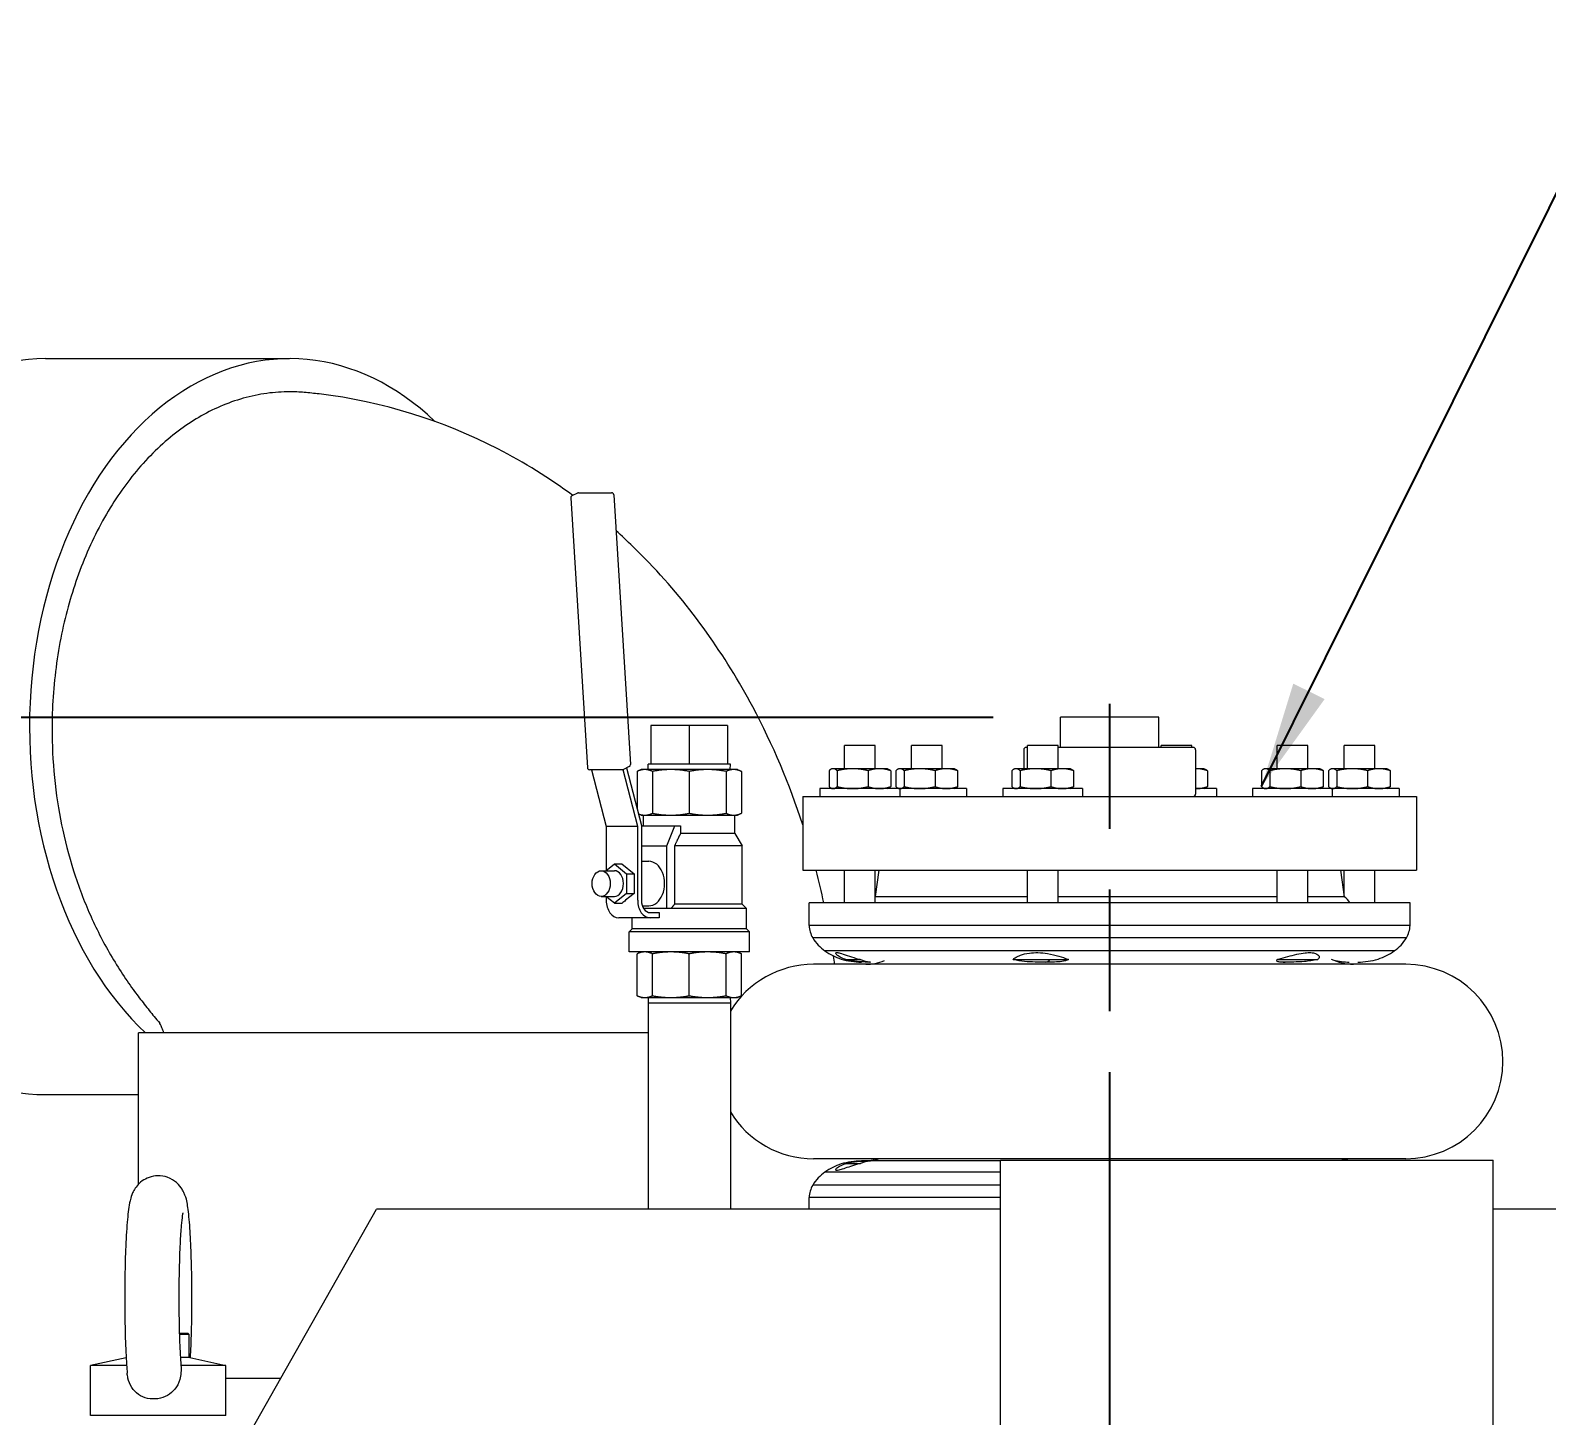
# Model space of a CAD drawing. Header units: inches. Extents: x 14 to 368, y 5 to 236.
# Drawn here: x 269.85 to 285.29, y 115.47 to 129.57 of the extents above; entities that cross this region are included whole.
import ezdxf

# ---------------------------------------------------------------- set-up
doc = ezdxf.new("R2010")
doc.units = ezdxf.units.IN
doc.header["$LTSCALE"] = 11
doc.header["$MEASUREMENT"] = 0
doc.linetypes.add('CHAIN', pattern=[0.7087, 0.4724, -0.0591, 0.1181, -0.0591])
doc.layers.add('Centerline', color=5, linetype='CHAIN', lineweight=25, true_color=0x0000ff)
for name, color, linetype, lineweight in [('Dimension (ANSI)', 7, 'Continuous', 25), ('Symbol', 7, 'Continuous', 25), ('Visible (ANSI)', 7, 'Continuous', 50)]:
    doc.layers.add(name, color=color, linetype=linetype, lineweight=lineweight)
doc.styles.add('MEMCOR Medium', font='arial.ttf')
doc.styles.add('Standard D-E', font='arial.ttf')
doc.dimstyles.new('Default (ANSI)', dxfattribs={"dimscale": 11, "dimtxt": 0.15, "dimasz": 0.098425, "dimexe": 0.125, "dimexo": 0.0625, "dimgap": 0.031496, "dimtad": 0, "dimtih": 1, "dimtoh": 1, "dimdec": 4, "dimrnd": 1e-08, "dimzin": 3, "dimdsep": 46, "dimlunit": 5, "dimtxsty": 'MEMCOR Medium', "dimcen": 0.09, "dimdle": 0.393701, "dimclrd": 256, "dimclre": 256, "dimclrt": 256, "dimadec": 0, "dimazin": 1, "dimtfac": 0.8, "dimtofl": 0, "dimtmove": 0, "dimatfit": 3, "dimfxl": 1, "dimfrac": 1, "dimtolj": 1, "dimtzin": 4, "dimlwd": -1, "dimlwe": -1, "dimarcsym": 0})
doc.dimstyles.new('Default D-E$7', dxfattribs={"dimscale": 11, "dimtxt": 0.15, "dimasz": 0.098425, "dimexe": 0.125, "dimexo": 0.0625, "dimgap": 0.031496, "dimtad": 0, "dimtih": 1, "dimtoh": 1, "dimrnd": 1e-08, "dimzin": 4, "dimdsep": 46, "dimtxsty": 'Standard D-E', "dimcen": 0.09, "dimdle": 0.393701, "dimclrd": 256, "dimclre": 256, "dimclrt": 256, "dimadec": 0, "dimazin": 1, "dimtfac": 1, "dimtofl": 0, "dimtmove": 0, "dimatfit": 3, "dimfxl": 1, "dimtolj": 1, "dimtzin": 4, "dimlwd": -1, "dimlwe": -1, "dimarcsym": 0})

# ---------------------------------------------------------------- blocks, each defined once
blk = doc.blocks.new('*D28')
at = {"layer": 'Defpoints', "color": 0, "transparency": 16777216}
for p in [(228.48, 122.576), (280.341, 122.576), (262.91, 37.946)]:
    blk.add_point(p, dxfattribs=at)
at = {"layer": 'Dimension (ANSI)', "transparency": 16777216}
for p, q in [((279.653, 122.576), (227.105, 122.576)), ((228.48, 121.494), (228.48, 85.897)), ((228.48, 39.028), (228.48, 74.625)), ((262.223, 37.946), (227.105, 37.946))]:
    blk.add_line(p, q, dxfattribs=at)
for points in [[(228.299, 121.494), (228.66, 121.494), (228.48, 122.576)], [(228.299, 39.028), (228.66, 39.028), (228.48, 37.946)]]:
    blk.add_solid(points, dxfattribs=at)
at = {"layer": 'Dimension (ANSI)', "transparency": 16777216, "char_height": 1.65, "attachment_point": 5, "style": 'MEMCOR Medium'}
for s, insert in [('\\A1; \\fArial|b0|i0;\\H1.6500;84{\\H0.8x;\\S5#8;} in', (228.48, 81.958)), ('\\A1;[2149.6 mm]{\\P\\fArial|b0|i0;\\H1.6500;SHIPPING HEIGHT\\P\\fArial|b0|i0;\\H1.6500;REF.}', (228.48, 76.322))]:
    blk.add_mtext(s, dxfattribs=dict(at, insert=insert))

msp = doc.modelspace()

# ---------------------------------------------------------------- linework, layer by layer
at = {"layer": 'Centerline', "linetype": 'CHAIN', "ltscale": 0.952448}
msp.add_line((280.840911, 39.766936), (280.840911, 122.713456), dxfattribs=at)
at = {"layer": 'Visible (ANSI)', "linetype": 'Continuous', "lineweight": 18}
for p, q in [((270.008035, 126.22626), (272.491394, 126.22626)), ((275.353242, 124.80919), (275.523152, 122.062674)), ((275.422427, 124.858847), (275.364527, 124.829044)), ((275.431983, 124.861163), (275.770333, 124.861163)), ((275.791173, 124.841572), (275.961083, 122.095056)), ((281.340911, 122.57631), (280.340911, 122.57631)), ((280.340911, 122.27051), (280.340911, 122.57631)), ((281.340911, 122.27051), (281.340911, 122.57631)), ((276.170443, 122.492431), (276.170443, 122.098731)), ((276.560187, 122.492431), (276.170443, 122.492431)), ((276.94993, 122.492431), (276.560187, 122.492431)), ((276.560187, 122.492431), (276.560187, 122.098731)), ((276.94993, 122.492431), (276.94993, 122.098731)), ((278.453365, 122.29051), (278.140865, 122.29051)), ((278.140865, 122.05351), (278.140865, 122.29051)), ((278.453365, 122.05351), (278.453365, 122.29051)), ((279.134706, 122.29051), (278.822206, 122.29051)), ((278.822206, 122.05351), (278.822206, 122.29051)), ((279.134706, 122.05351), (279.134706, 122.29051)), ((280.002324, 122.27051), (279.990911, 122.27051)), ((280.314824, 122.29051), (280.002324, 122.29051)), ((280.002324, 122.05351), (280.002324, 122.29051)), ((280.314824, 122.05351), (280.314824, 122.29051)), ((281.690911, 122.27051), (280.314824, 122.27051)), ((281.677506, 122.29051), (281.365006, 122.29051)), ((281.365006, 122.27051), (281.365006, 122.29051)), ((281.677506, 122.27051), (281.677506, 122.29051)), ((282.857624, 122.29051), (282.545124, 122.29051)), ((282.545124, 122.05351), (282.545124, 122.29051)), ((282.857624, 122.05351), (282.857624, 122.29051)), ((283.538965, 122.29051), (283.226465, 122.29051)), ((283.226465, 122.05351), (283.226465, 122.29051)), ((283.538965, 122.05351), (283.538965, 122.29051)), ((279.965911, 122.24551), (279.965911, 122.05351)), ((281.715911, 122.24551), (281.715911, 121.79551)), ((275.882343, 122.043084), (275.543992, 122.043084)), ((275.566731, 122.043084), (275.715242, 121.466042)), ((276.035137, 121.466042), (275.886518, 122.043505)), ((275.949799, 122.075202), (275.891899, 122.045399)), ((275.922812, 122.06131), (276.073548, 121.47562)), ((276.070187, 122.04462), (276.029814, 122.025795)), ((276.029814, 122.025795), (276.029814, 121.645549)), ((276.107486, 122.04462), (276.070187, 122.04462)), ((276.372672, 122.04462), (276.107486, 122.04462)), ((276.978838, 122.098731), (276.141535, 122.098731)), ((276.143226, 122.04462), (276.141535, 122.098731)), ((276.185157, 122.025795), (276.185157, 121.599446)), ((276.747701, 122.04462), (276.372672, 122.04462)), ((276.560187, 122.025795), (276.560187, 121.599446)), ((277.012888, 122.04462), (276.747701, 122.04462)), ((276.935216, 122.025795), (276.935216, 121.599446)), ((276.977147, 122.04462), (276.978838, 122.098731)), ((277.050187, 122.04462), (277.012888, 122.04462)), ((277.050187, 122.04462), (277.090559, 122.025795)), ((277.090559, 122.025795), (277.090559, 121.599446)), ((277.983143, 122.033203), (277.983143, 121.870817)), ((278.015615, 122.05351), (278.005685, 122.04888)), ((278.025207, 122.05351), (278.015615, 122.05351)), ((278.224258, 122.05351), (278.025207, 122.05351)), ((278.067271, 122.033203), (278.067271, 121.870817)), ((278.496166, 122.05351), (278.224258, 122.05351)), ((278.381244, 122.033203), (278.381244, 121.870817)), ((278.578615, 122.05351), (278.496166, 122.05351)), ((278.578615, 122.05351), (278.588545, 122.04888)), ((278.611088, 122.033203), (278.611088, 121.870817)), ((278.664484, 122.033203), (278.664484, 121.870817)), ((278.696956, 122.05351), (278.687026, 122.04888)), ((278.706548, 122.05351), (278.696956, 122.05351)), ((278.905599, 122.05351), (278.706548, 122.05351)), ((278.748613, 122.033203), (278.748613, 121.870817)), ((279.177507, 122.05351), (278.905599, 122.05351)), ((279.062585, 122.033203), (279.062585, 121.870817)), ((279.259956, 122.05351), (279.177507, 122.05351)), ((279.259956, 122.05351), (279.269887, 122.04888)), ((279.292429, 122.033203), (279.292429, 121.870817)), ((279.844601, 122.033203), (279.844601, 121.870817)), ((279.877074, 122.05351), (279.867144, 122.04888)), ((279.886666, 122.05351), (279.877074, 122.05351)), ((280.085716, 122.05351), (279.886666, 122.05351)), ((279.92873, 122.033203), (279.92873, 121.870817)), ((280.357624, 122.05351), (280.085716, 122.05351)), ((280.242702, 122.033203), (280.242702, 121.870817)), ((280.440074, 122.05351), (280.357624, 122.05351)), ((280.440074, 122.05351), (280.450004, 122.04888)), ((280.472546, 122.033203), (280.472546, 121.870817)), ((281.720307, 122.05351), (281.715911, 122.05351)), ((281.802756, 122.05351), (281.720307, 122.05351)), ((281.802756, 122.05351), (281.812686, 122.04888)), ((281.835229, 122.033203), (281.835229, 121.870817)), ((282.387401, 122.033203), (282.387401, 121.870817)), ((282.419874, 122.05351), (282.409943, 122.04888)), ((282.429465, 122.05351), (282.419874, 122.05351)), ((282.628516, 122.05351), (282.429465, 122.05351)), ((282.47153, 122.033203), (282.47153, 121.870817)), ((282.900424, 122.05351), (282.628516, 122.05351)), ((282.785502, 122.033203), (282.785502, 121.870817)), ((282.982874, 122.05351), (282.900424, 122.05351)), ((282.982874, 122.05351), (282.992804, 122.04888)), ((283.015346, 122.033203), (283.015346, 121.870817)), ((283.068742, 122.033203), (283.068742, 121.870817)), ((283.101215, 122.05351), (283.091284, 122.04888)), ((283.110807, 122.05351), (283.101215, 122.05351)), ((283.309857, 122.05351), (283.110807, 122.05351)), ((283.152871, 122.033203), (283.152871, 121.870817)), ((283.581765, 122.05351), (283.309857, 122.05351)), ((283.466843, 122.033203), (283.466843, 121.870817)), ((283.664215, 122.05351), (283.581765, 122.05351)), ((283.664215, 122.05351), (283.674145, 122.04888)), ((283.696687, 122.033203), (283.696687, 121.870817)), ((278.703115, 121.85051), (277.891115, 121.85051)), ((277.891115, 121.85051), (277.891115, 121.77051)), ((278.015615, 121.85051), (278.005685, 121.855141)), ((278.578615, 121.85051), (278.588545, 121.855141)), ((278.696956, 121.85051), (278.687026, 121.855141)), ((279.384456, 121.85051), (278.703115, 121.85051)), ((278.703115, 121.85051), (278.703115, 121.77051)), ((279.259956, 121.85051), (279.269887, 121.855141)), ((279.384456, 121.85051), (279.384456, 121.77051)), ((280.564574, 121.85051), (279.752574, 121.85051)), ((279.752574, 121.85051), (279.752574, 121.77051)), ((279.877074, 121.85051), (279.867144, 121.855141)), ((280.440074, 121.85051), (280.450004, 121.855141)), ((280.564574, 121.85051), (280.564574, 121.77051)), ((281.927256, 121.85051), (281.715911, 121.85051)), ((281.802756, 121.85051), (281.812686, 121.855141)), ((281.927256, 121.85051), (281.927256, 121.77051)), ((283.107374, 121.85051), (282.295374, 121.85051)), ((282.295374, 121.85051), (282.295374, 121.77051)), ((282.419874, 121.85051), (282.409943, 121.855141)), ((282.982874, 121.85051), (282.992804, 121.855141)), ((283.101215, 121.85051), (283.091284, 121.855141)), ((283.107374, 121.85051), (283.107374, 121.77051)), ((283.788715, 121.85051), (283.107374, 121.85051)), ((283.664215, 121.85051), (283.674145, 121.855141)), ((283.788715, 121.85051), (283.788715, 121.77051)), ((277.715911, 121.77051), (283.965911, 121.77051)), ((277.715911, 121.77051), (277.715911, 121.02051)), ((283.965911, 121.77051), (283.965911, 121.02051)), ((276.070187, 121.58062), (276.043298, 121.593159)), ((276.070187, 121.58062), (276.107486, 121.58062)), ((276.094687, 121.470608), (276.094687, 121.58062)), ((276.107486, 121.58062), (276.372672, 121.58062)), ((276.372672, 121.58062), (276.747701, 121.58062)), ((276.747701, 121.58062), (277.012888, 121.58062)), ((277.012888, 121.58062), (277.050187, 121.58062)), ((277.025687, 121.39502), (277.025687, 121.58062)), ((277.050187, 121.58062), (277.090559, 121.599446)), ((276.035137, 121.466042), (275.715242, 121.466042)), ((275.715242, 121.466042), (275.715242, 121.017667)), ((276.035137, 120.71412), (276.035137, 121.466042)), ((276.073548, 121.47562), (276.073548, 120.88462)), ((276.073548, 121.470608), (276.231028, 121.470608)), ((276.231028, 121.470608), (276.414968, 121.470608)), ((276.332679, 121.269041), (276.414968, 121.470608)), ((276.414968, 121.470608), (276.471159, 121.470608)), ((276.471159, 121.470608), (276.471159, 121.39502)), ((277.025687, 121.39502), (276.471159, 121.39502)), ((277.025687, 121.39502), (277.098421, 121.269041)), ((276.073548, 121.269041), (276.332679, 121.269041)), ((276.332679, 120.63169), (276.332679, 121.269041)), ((276.410938, 121.269041), (276.410938, 120.675331)), ((277.098421, 121.269041), (276.410938, 121.269041)), ((277.098421, 120.675331), (277.098421, 121.269041)), ((275.712123, 121.01512), (275.798367, 121.085538)), ((275.798367, 121.085538), (275.87519, 121.085538)), ((275.798367, 121.085538), (275.921404, 120.985079)), ((275.87519, 121.085538), (275.998226, 120.985079)), ((276.073548, 121.11082), (276.148739, 121.11082)), ((275.663929, 121.01512), (275.798367, 121.01512)), ((275.921404, 120.985079), (275.998226, 120.985079)), ((275.921404, 120.985079), (275.921404, 120.784162)), ((275.998226, 120.985079), (275.998226, 120.784162)), ((276.073548, 120.88462), (276.073548, 120.71412)), ((277.715911, 121.02051), (283.965911, 121.02051)), ((278.140865, 120.688064), (278.140865, 121.02051)), ((278.490017, 121.02051), (278.453365, 120.752824)), ((278.453365, 120.688064), (278.453365, 121.02051)), ((280.002324, 120.688064), (280.002324, 121.02051)), ((280.314824, 120.688064), (280.314824, 121.02051)), ((282.545124, 120.688064), (282.545124, 121.02051)), ((282.857624, 120.688064), (282.857624, 121.02051)), ((283.189812, 121.02051), (283.226866, 120.749892)), ((283.226465, 120.752824), (283.226465, 121.02051)), ((283.538965, 120.688064), (283.538965, 121.02051)), ((275.663929, 120.75412), (275.798367, 120.75412)), ((275.798367, 120.683703), (275.712123, 120.75412)), ((275.715242, 120.751574), (275.715242, 120.71412)), ((275.921404, 120.784162), (275.798367, 120.683703)), ((275.998226, 120.784162), (275.912444, 120.71412)), ((275.921404, 120.784162), (275.998226, 120.784162)), ((280.002324, 120.749892), (278.453365, 120.749892)), ((282.545124, 120.749892), (280.314824, 120.749892)), ((283.226866, 120.749892), (282.857624, 120.749892)), ((275.798367, 120.683703), (275.877027, 120.683703)), ((276.082808, 120.65842), (276.148739, 120.65842)), ((276.148739, 120.63169), (276.09549, 120.63169)), ((276.332679, 120.63169), (276.148739, 120.63169)), ((276.161936, 120.58912), (276.255653, 120.58912)), ((276.255653, 120.58912), (276.255653, 120.534799)), ((276.376084, 120.63169), (276.332679, 120.63169)), ((277.142062, 120.63169), (276.376084, 120.63169)), ((277.098421, 120.675331), (276.410938, 120.675331)), ((277.098421, 120.675331), (277.142062, 120.63169)), ((277.142062, 120.425468), (277.142062, 120.63169)), ((283.898823, 120.688064), (277.781007, 120.688064)), ((277.781007, 120.457366), (277.781007, 120.688064)), ((283.898823, 120.457366), (283.898823, 120.688064)), ((276.161936, 120.534799), (275.842041, 120.534799)), ((275.978312, 120.425468), (275.947687, 120.394843)), ((275.978312, 120.425468), (275.978312, 120.534799)), ((277.142062, 120.425468), (275.978312, 120.425468)), ((276.255653, 120.534799), (276.161936, 120.534799)), ((277.142062, 120.425468), (277.172687, 120.394843)), ((283.898823, 120.457366), (277.781007, 120.457366)), ((277.172687, 120.394843), (275.947687, 120.394843)), ((275.947687, 120.18862), (275.947687, 120.394843)), ((277.172687, 120.18862), (277.172687, 120.394843)), ((283.862159, 120.330991), (277.81767, 120.330991)), ((277.172687, 120.18862), (275.947687, 120.18862)), ((276.070187, 120.18862), (276.029814, 120.169795)), ((276.029814, 119.743446), (276.029814, 120.169795)), ((276.185157, 119.743446), (276.185157, 120.169795)), ((276.560187, 119.743446), (276.560187, 120.169795)), ((276.935216, 119.743446), (276.935216, 120.169795)), ((277.050187, 120.18862), (277.090559, 120.169795)), ((277.090559, 119.743446), (277.090559, 120.169795)), ((283.737896, 120.198913), (277.941934, 120.198913)), ((278.152501, 120.112304), (278.303699, 120.112304)), ((279.857943, 120.112304), (280.235951, 120.112304)), ((280.235951, 120.112304), (280.42222, 120.112304)), ((282.545356, 120.112304), (282.958436, 120.112304)), ((283.854627, 120.062584), (277.825203, 120.062584)), ((276.070187, 119.72462), (276.029814, 119.743446)), ((276.070187, 119.72462), (276.107486, 119.72462)), ((276.107486, 119.72462), (276.372672, 119.72462)), ((276.143226, 119.72462), (276.141535, 119.67051)), ((276.141535, 119.67051), (276.978838, 119.67051)), ((276.141535, 119.67051), (276.141535, 117.57051)), ((276.372672, 119.72462), (276.747701, 119.72462)), ((276.747701, 119.72462), (277.012888, 119.72462)), ((276.977147, 119.72462), (276.978838, 119.67051)), ((276.978838, 119.67051), (276.978838, 117.57051)), ((277.012888, 119.72462), (277.050187, 119.72462)), ((277.050187, 119.72462), (277.090559, 119.743446)), ((276.141535, 119.36376), (270.951653, 119.36376)), ((270.951653, 117.823514), (270.951653, 119.36376)), ((270.008035, 118.73726), (270.951653, 118.73726)), ((283.854627, 118.084558), (277.825203, 118.084558)), ((279.729352, 117.948228), (277.941934, 117.948228)), ((278.152501, 118.034837), (278.303699, 118.034837)), ((279.729352, 118.061578), (278.313307, 118.061578)), ((278.440653, 118.061578), (278.440653, 118.077458)), ((279.729352, 118.07051), (279.996461, 118.07051)), ((279.729352, 114.07051), (279.729352, 118.07051)), ((279.996461, 118.07051), (281.884186, 118.07051)), ((281.884186, 118.07051), (282.955574, 118.07051)), ((282.955574, 118.07051), (284.563956, 118.07051)), ((284.563956, 118.07051), (284.74546, 118.07051)), ((284.74546, 114.07051), (284.74546, 118.07051)), ((279.729352, 117.81615), (277.81767, 117.81615)), ((279.729352, 117.689775), (277.781007, 117.689775)), ((277.781007, 117.57051), (277.781007, 117.689775)), ((271.957571, 115.07051), (273.376041, 117.57051)), ((279.729352, 117.57051), (273.376041, 117.57051)), ((289.194056, 117.57051), (284.74546, 117.57051)), ((271.369034, 116.30801), (271.454962, 116.30801)), ((271.467462, 116.29551), (271.3694, 116.29551)), ((271.454962, 116.30801), (271.467462, 116.29551)), ((271.467462, 116.059863), (271.467462, 116.29551)), ((270.827557, 116.058176), (270.465986, 115.981321)), ((270.832188, 115.981321), (270.465986, 115.981321)), ((270.465986, 115.46951), (270.465986, 115.981321)), ((271.474428, 116.059863), (271.379523, 116.059863)), ((271.843939, 115.981321), (271.384738, 115.981321)), ((271.474428, 116.059863), (271.843939, 115.981321)), ((271.843939, 115.46951), (271.843939, 115.981321)), ((271.843939, 115.85176), (272.400843, 115.85176)), ((271.843939, 115.85176), (272.400843, 115.85176)), ((271.843939, 115.46951), (270.465986, 115.46951))]:
    msp.add_line(p, q, dxfattribs=at)
for centre, radius, start, end in [((275.374083, 124.810479), 0.02088, 117.2363135, 183.5400248), ((275.431983, 124.840283), 0.02088, 90, 117.2363135), ((275.770333, 124.840283), 0.02088, 3.5400248, 90), ((279.990911, 122.24551), 0.025, 90, 180), ((281.690911, 122.24551), 0.025, 0, 90), ((275.543992, 122.063964), 0.02088, 183.5400248, 270), ((275.882343, 122.063964), 0.02088, 270, 297.2363135), ((275.940243, 122.093767), 0.02088, 297.2363135, 3.5400248), ((281.690911, 121.79551), 0.025, 270, 0), ((283.160155, 120.629659), 0.1375, 25.1354813, 60.9760883), ((278.069519, 120.472564), 0.288913, 183.0153263, 209.3417204), ((283.61031, 120.472564), 0.288913, 330.6582796, 356.9846737), ((278.195893, 120.562342), 0.443368, 211.4531967, 235.0546592), ((283.483937, 120.562342), 0.443368, 304.9453408, 328.5468033), ((278.264831, 120.637119), 0.544322, 233.6149039, 253.0268519), ((278.313307, 120.795941), 0.710378, 253.0268519, 270), ((283.323399, 120.565697), 0.503113, 243.2299847, 270), ((283.366523, 120.795941), 0.710378, 270, 286.9731481), ((283.414999, 120.637119), 0.544322, 286.9731481, 306.3850961), ((277.825203, 119.073571), 0.989013, 90, 148.8445549), ((278.35643, 120.565697), 0.503113, 270, 292.3964918), ((283.854627, 119.073571), 0.989013, 270, 90), ((277.825203, 119.073571), 0.989013, 211.1554451, 270), ((278.195893, 117.5848), 0.443368, 124.9453408, 148.5468033), ((278.264831, 117.510023), 0.544322, 106.9731481, 126.3850961), ((278.313307, 117.3512), 0.710378, 90, 106.9731481), ((278.35643, 117.581445), 0.503113, 72.6161322, 90), ((283.323399, 117.581445), 0.503113, 90, 103.5711993), ((278.069519, 117.674578), 0.288913, 150.6582796, 176.9846737)]:
    msp.add_arc(centre, radius, start, end, dxfattribs=at)
for centre, major_axis, ratio, start_param, end_param in [((272.491394, 122.48176), (0, 3.7445), 0.707106781, 5.690763138, 8.837925887), ((270.008035, 122.48176), (0, 3.7445), 0.707106781, 0, 3.141592654), ((276.148739, 120.88462), (0, -0.2262), 0.707106781, 0, 3.141592654), ((275.798367, 120.88462), (0, 0.1305), 0.707106781, 3.141592654, 6.283185307), ((275.842041, 120.71412), (0, -0.179321), 0.707106781, 4.71238898, 6.283185307), ((276.039243, 120.71412), (0.250082, 0.168024), 0.25049165, 1.927658516, 2.098110467), ((276.161936, 120.71412), (0, -0.179321), 0.707106781, 4.71238898, 6.283185307), ((276.161936, 120.71412), (0, -0.125), 0.707106781, 4.71238898, 6.283185307), ((280.185981, 120.795941), (0, -0.710378), 0.258819045, 0, 0.27525005), ((278.399399, 120.795941), (0, -0.710378), 0.965925826, 0, 0.011340014), ((282.626497, 120.795941), (0, -0.710378), 0.707106781, 6.117990291, 6.283185307), ((283.280431, 120.795941), (0, -0.710378), 0.965925826, 6.049370203, 6.283185307), ((278.399399, 117.3512), (0, 0.710378), 0.965925826, 6.271845293, 6.283185307)]:
    msp.add_ellipse(centre, major_axis=major_axis, ratio=ratio, start_param=start_param, end_param=end_param, dxfattribs=at)
msp.add_ellipse((275.663929, 120.88462), major_axis=(0, 0.1305), ratio=0.707106781, dxfattribs=at)
for points, knots in [([(272.641144, 125.882273), (272.590161, 125.886748), (272.540043, 125.888861), (272.416845, 125.888861), (272.338846, 125.883899), (272.180295, 125.862266), (272.099743, 125.845591), (271.940299, 125.800699), (271.861374, 125.772472), (271.709053, 125.706579), (271.635657, 125.668917), (271.497858, 125.588129), (271.427081, 125.541255), (271.286341, 125.435293), (271.21638, 125.376202), (271.08112, 125.248246), (271.015793, 125.179355), (270.89281, 125.035846), (270.835152, 124.961232), (270.72957, 124.811746), (270.67677, 124.729941), (270.575237, 124.555466), (270.526507, 124.462793), (270.436011, 124.270934), (270.394227, 124.171706), (270.319305, 123.972119), (270.286164, 123.871761), (270.228866, 123.675802), (270.202091, 123.571112), (270.155272, 123.353852), (270.135232, 123.241282), (270.103382, 123.013882), (270.091564, 122.899003), (270.076242, 122.672899), (270.072735, 122.561675), (270.072735, 122.301034), (270.080499, 122.131886), (270.114169, 121.797225), (270.140068, 121.631711), (270.201257, 121.332251), (270.242719, 121.169678), (270.342498, 120.85518), (270.400799, 120.703245), (270.519348, 120.434831), (270.591185, 120.292653), (270.747997, 120.023401), (270.832935, 119.896282), (270.944069, 119.744743), (270.977773, 119.700347), (271.046237, 119.613207), (271.080985, 119.570441), (271.13051, 119.51058), (271.150214, 119.487045), (271.169796, 119.463762)], [22.420620614, 22.420620614, 22.420620614, 22.420620614, 22.944875702, 22.944875702, 23.748236392, 23.748236392, 24.551597082, 24.551597082, 25.354957772, 25.354957772, 26.158318462, 26.158318462, 26.962460772, 26.962460772, 27.766603082, 27.766603082, 28.570745392, 28.570745392, 29.374887701, 29.374887701, 30.180734556, 30.180734556, 30.98658141, 30.98658141, 31.792428264, 31.792428264, 32.598275119, 32.598275119, 33.408262946, 33.408262946, 34.218250773, 34.218250773, 35.0282386, 35.0282386, 35.838226428, 35.838226428, 37.014322863, 37.014322863, 38.190419299, 38.190419299, 39.389568978, 39.389568978, 40.588718658, 40.588718658, 41.801083269, 41.801083269, 43.01344788, 43.01344788, 43.464723337, 43.464723337, 43.915998793, 43.915998793, 44.166787362, 44.166787362, 44.166787362, 44.166787362]), ([(275.37437, 124.834111), (275.137187, 125.008839), (274.88246, 125.168515), (274.059719, 125.592364), (273.437708, 125.791171), (272.741225, 125.872757), (272.691233, 125.877883), (272.641145, 125.882286)], [4.2321525048, 4.2321525048, 4.2321525048, 4.2321525048, 4.3630513114, 4.3630513114, 4.6297472294, 4.6297472294, 4.6503152544, 4.6503152544, 4.6503152544, 4.6503152544]), ([(277.715911, 121.483427), (277.582011, 121.893191), (277.413313, 122.29491), (276.927809, 123.203874), (276.579858, 123.701267), (276.043029, 124.262518), (275.930985, 124.371298), (275.813763, 124.476414)], [3.5744864248, 3.5744864248, 3.5744864248, 3.5744864248, 3.7885234255, 3.7885234255, 4.0757873684, 4.0757873684, 4.1472817447, 4.1472817447, 4.1472817447, 4.1472817447]), ([(278.139839, 120.116507), (278.11751, 120.124278), (278.09937, 120.13307), (278.071863, 120.149884), (278.062325, 120.157949), (278.051487, 120.171445), (278.050471, 120.176748), (278.05687, 120.181905), (278.062684, 120.182575), (278.08092, 120.180365), (278.093799, 120.177134), (278.131612, 120.165586), (278.159055, 120.15587), (278.219605, 120.135753), (278.252179, 120.125455), (278.286954, 120.116507)], [-1.7515344, -1.7515344, -1.7515344, -1.7515344, -1.507264199, -1.507264199, -1.265612948, -1.265612948, -1.016038721, -1.016038721, -0.813659189, -0.813659189, -0.590671631, -0.590671631, -0.282031987, -0.282031987, -0.000296534, -0.000296534, -0.000296534, -0.000296534]), ([(278.399399, 120.085564), (278.399129, 120.085564), (278.398852, 120.085564), (278.397619, 120.085564), (278.396593, 120.085564), (278.391318, 120.085564), (278.386085, 120.085564), (278.37177, 120.085635), (278.36212, 120.085728), (278.327778, 120.086566), (278.298825, 120.088024), (278.234059, 120.095084), (278.194884, 120.101387), (278.152501, 120.112304)], [-0.0079434248, -0.0079434248, -0.0079434248, -0.0079434248, 0, 0, 0.0265597837, 0.0265597837, 0.1269325245, 0.1269325245, 0.2580403133, 0.2580403133, 0.5438411068, 0.5438411068, 0.8658061764, 0.8658061764, 0.8658061764, 0.8658061764]), ([(278.303699, 120.112304), (278.329911, 120.101387), (278.352554, 120.095084), (278.385399, 120.088024), (278.397915, 120.086566), (278.406384, 120.085728), (278.407626, 120.085635), (278.406631, 120.085564), (278.405148, 120.085564), (278.401817, 120.085564), (278.401042, 120.085564), (278.399931, 120.085564), (278.399668, 120.085564), (278.399399, 120.085564)], [0, 0, 0, 0, 0.369847568, 0.369847568, 0.698152512, 0.698152512, 0.848758588, 0.848758588, 0.964058714, 0.964058714, 0.994568455, 0.994568455, 1.003693222, 1.003693222, 1.003693222, 1.003693222]), ([(280.185981, 120.085564), (280.184974, 120.085564), (280.183966, 120.085564), (280.179576, 120.085564), (280.17618, 120.085564), (280.159862, 120.085564), (280.146826, 120.085564), (280.116473, 120.085635), (280.099324, 120.085728), (280.04531, 120.086566), (280.009082, 120.088024), (279.93644, 120.095084), (279.897306, 120.101387), (279.857943, 120.112304)], [-0.0079434248, -0.0079434248, -0.0079434248, -0.0079434248, 0, 0, 0.0265597837, 0.0265597837, 0.1269325247, 0.1269325247, 0.2580403137, 0.2580403137, 0.5438411075, 0.5438411075, 0.8658061775, 0.8658061775, 0.8658061775, 0.8658061775]), ([(279.861621, 120.116507), (279.867352, 120.122325), (279.876172, 120.128716), (279.899578, 120.141994), (279.914612, 120.148902), (279.957813, 120.164569), (279.988869, 120.172515), (280.050846, 120.180943), (280.080139, 120.182574), (280.142545, 120.181058), (280.175109, 120.177684), (280.248108, 120.1655), (280.287869, 120.155586), (280.35639, 120.13542), (280.386047, 120.12531), (280.410662, 120.116507)], [-1.751957248, -1.751957248, -1.751957248, -1.751957248, -1.569152472, -1.569152472, -1.371506474, -1.371506474, -1.074775693, -1.074775693, -0.838721318, -0.838721318, -0.590919966, -0.590919966, -0.277463852, -0.277463852, -0.000296534, -0.000296534, -0.000296534, -0.000296534]), ([(280.42222, 120.112304), (280.401236, 120.101387), (280.378667, 120.095084), (280.332179, 120.088024), (280.307063, 120.086566), (280.26452, 120.085728), (280.250289, 120.085635), (280.223506, 120.085564), (280.211475, 120.085564), (280.195677, 120.085564), (280.192348, 120.085564), (280.187991, 120.085564), (280.186987, 120.085564), (280.185981, 120.085564)], [0, 0, 0, 0, 0.369847559, 0.369847559, 0.698152508, 0.698152508, 0.848758584, 0.848758584, 0.964058711, 0.964058711, 0.994568452, 0.994568452, 1.00369322, 1.00369322, 1.00369322, 1.00369322]), ([(282.626497, 120.085564), (282.62576, 120.085564), (282.625029, 120.085564), (282.621872, 120.085564), (282.619502, 120.085564), (282.608458, 120.085564), (282.600656, 120.085564), (282.584618, 120.085635), (282.577119, 120.085728), (282.557447, 120.086566), (282.550172, 120.088024), (282.542296, 120.095084), (282.542337, 120.101387), (282.545356, 120.112304)], [-0.0079434248, -0.0079434248, -0.0079434248, -0.0079434248, 0, 0, 0.0265597821, 0.0265597821, 0.1269325218, 0.1269325218, 0.2580403084, 0.2580403084, 0.5438410935, 0.5438410935, 0.8658061665, 0.8658061665, 0.8658061665, 0.8658061665]), ([(282.561697, 120.116507), (282.591681, 120.124278), (282.622978, 120.13307), (282.684618, 120.149884), (282.715124, 120.157949), (282.774628, 120.171445), (282.803491, 120.176748), (282.851523, 120.181905), (282.871223, 120.182575), (282.908122, 120.180365), (282.92454, 120.177134), (282.955868, 120.165586), (282.967587, 120.15587), (282.975722, 120.135753), (282.973377, 120.125455), (282.963623, 120.116507)], [-1.7515344, -1.7515344, -1.7515344, -1.7515344, -1.507264199, -1.507264199, -1.265612948, -1.265612948, -1.016038721, -1.016038721, -0.813659189, -0.813659189, -0.590671631, -0.590671631, -0.282031987, -0.282031987, -0.000296534, -0.000296534, -0.000296534, -0.000296534]), ([(282.958436, 120.112304), (282.91124, 120.101387), (282.866028, 120.095084), (282.786696, 120.088024), (282.749063, 120.086566), (282.698051, 120.085728), (282.682579, 120.085635), (282.65679, 120.085564), (282.646242, 120.085564), (282.633775, 120.085564), (282.631221, 120.085564), (282.627975, 120.085564), (282.627234, 120.085564), (282.626497, 120.085564)], [0, 0, 0, 0, 0.369847559, 0.369847559, 0.698152508, 0.698152508, 0.848758584, 0.848758584, 0.964058711, 0.964058711, 0.994568453, 0.994568453, 1.00369322, 1.00369322, 1.00369322, 1.00369322]), ([(271.211563, 119.36376), (271.204958, 119.383581), (271.198406, 119.400988), (271.186354, 119.430283), (271.180854, 119.44217), (271.172024, 119.459906), (271.168696, 119.465753), (271.166415, 119.469583), (271.166048, 119.470155), (271.166048, 119.470155)], [3.5820043456, 3.5820043456, 3.5820043456, 3.5820043456, 3.6685198228, 3.6685198228, 3.7550353001, 3.7550353001, 3.8415507773, 3.8415507773, 3.8783561067, 3.8783561067, 3.8783561067, 3.8783561067]), ([(278.286954, 118.030635), (278.256751, 118.022863), (278.228209, 118.014072), (278.176739, 117.997258), (278.15362, 117.989192), (278.113008, 117.975696), (278.095758, 117.970394), (278.071721, 117.965237), (278.063704, 117.964566), (278.052928, 117.966776), (278.050885, 117.970008), (278.05463, 117.981555), (278.063708, 117.991271), (278.093969, 118.011388), (278.11413, 118.021686), (278.139839, 118.030635)], [-1.751534401, -1.751534401, -1.751534401, -1.751534401, -1.507264199, -1.507264199, -1.265612948, -1.265612948, -1.016038721, -1.016038721, -0.813659189, -0.813659189, -0.590671631, -0.590671631, -0.282031987, -0.282031987, -0.000296534, -0.000296534, -0.000296534, -0.000296534]), ([(278.152501, 118.034837), (278.194884, 118.045754), (278.234059, 118.052057), (278.298825, 118.059118), (278.327778, 118.060575), (278.36212, 118.061413), (278.37177, 118.061506), (278.386085, 118.061577), (278.391318, 118.061577), (278.396593, 118.061578), (278.39762, 118.061578), (278.398852, 118.061578), (278.399129, 118.061578), (278.399399, 118.061578)], [0, 0, 0, 0, 0.369847229, 0.369847229, 0.698152371, 0.698152371, 0.848758466, 0.848758466, 0.964058719, 0.964058719, 0.994569246, 0.994569246, 1.003693435, 1.003693435, 1.003693435, 1.003693435]), ([(278.399399, 118.061578), (278.399668, 118.061578), (278.399931, 118.061578), (278.401042, 118.061578), (278.401817, 118.061578), (278.405148, 118.061577), (278.406631, 118.061577), (278.407626, 118.061506), (278.406384, 118.061413), (278.397915, 118.060575), (278.385399, 118.059118), (278.352554, 118.052057), (278.329911, 118.045754), (278.303699, 118.034837)], [-0.007942405, -0.007942405, -0.007942405, -0.007942405, 0, 0, 0.0265587405, 0.0265587405, 0.1269250639, 0.1269250639, 0.2580243435, 0.2580243435, 0.5438067204, 0.5438067204, 0.8657505612, 0.8657505612, 0.8657505612, 0.8657505612]), ([(271.482368, 116.058176), (271.484464, 116.096757), (271.486352, 116.137321), (271.491792, 116.274906), (271.494436, 116.378684), (271.497233, 116.591093), (271.497422, 116.699563), (271.495387, 116.911871), (271.493167, 117.015658), (271.486459, 117.209736), (271.481958, 117.299742), (271.470598, 117.461288), (271.463901, 117.530668), (271.447868, 117.636504), (271.448973, 117.665956), (271.410639, 117.749271), (271.405051, 117.760366), (271.38562, 117.791883), (271.370123, 117.815014), (271.317165, 117.860546), (271.287212, 117.881007), (271.217745, 117.905033), (271.183634, 117.911061), (271.118849, 117.90981), (271.088678, 117.903885), (271.033851, 117.884787), (271.010177, 117.871292), (270.96763, 117.840895), (270.951406, 117.824158), (270.922972, 117.79052), (270.913313, 117.77477), (270.895636, 117.742953), (270.889766, 117.728681), (270.875878, 117.691763), (270.871259, 117.67339), (270.854025, 117.597975), (270.847412, 117.540936), (270.833462, 117.389222), (270.827635, 117.295989), (270.819127, 117.097486), (270.816224, 116.994669), (270.812918, 116.783247), (270.812473, 116.674844), (270.814007, 116.461669), (270.81598, 116.356945), (270.82221, 116.160165), (270.826479, 116.068343), (270.833728, 115.957779), (270.835819, 115.92949), (270.838056, 115.902768)], [4.04478933, 4.04478933, 4.04478933, 4.04478933, 4.191645212, 4.191645212, 4.5236787, 4.5236787, 4.850529966, 4.850529966, 5.177107126, 5.177107126, 5.507674021, 5.507674021, 5.856103775, 5.856103775, 6.134456795, 6.134456795, 6.171830182, 6.171830182, 6.223981928, 6.223981928, 6.259345681, 6.259345681, 6.284516117, 6.284516117, 6.307194905, 6.307194905, 6.332400051, 6.332400051, 6.364559268, 6.364559268, 6.406642914, 6.406642914, 6.464440409, 6.464440409, 6.576179618, 6.576179618, 6.926535148, 6.926535148, 7.297755917, 7.297755917, 7.630918543, 7.630918543, 7.958012072, 7.958012072, 8.284455752, 8.284455752, 8.614283606, 8.614283606, 8.735794577, 8.735794577, 8.735794577, 8.735794577]), ([(271.404653, 117.53334), (271.404653, 117.53334), (271.404472, 117.532618), (271.403228, 117.52692), (271.401209, 117.51614), (271.395721, 117.478161), (271.391932, 117.444789), (271.383894, 117.353098), (271.379714, 117.29021), (271.372411, 117.142734), (271.369387, 117.056716), (271.365208, 116.872703), (271.364099, 116.774478), (271.364015, 116.57726), (271.365052, 116.478288), (271.369156, 116.290865), (271.372215, 116.202371), (271.378694, 116.070621), (271.381671, 116.02201), (271.384891, 115.979283)], [6.548009907, 6.548009907, 6.548009907, 6.548009907, 6.588936625, 6.588936625, 6.728286458, 6.728286458, 6.949581319, 6.949581319, 7.231073431, 7.231073431, 7.535802419, 7.535802419, 7.847802039, 7.847802039, 8.161527441, 8.161527441, 8.473651301, 8.473651301, 8.683892398, 8.683892398, 8.683892398, 8.683892398]), ([(271.384892, 115.979283), (271.388492, 115.931525), (271.385901, 115.883363), (271.361992, 115.798869), (271.345008, 115.766885), (271.303258, 115.713922), (271.277225, 115.691842), (271.217485, 115.658324), (271.184488, 115.647309), (271.11546, 115.637138), (271.080017, 115.638291), (271.012074, 115.653127), (270.980214, 115.666674), (270.924698, 115.705066), (270.901677, 115.729123), (270.865571, 115.786064), (270.853283, 115.817654), (270.842005, 115.868293), (270.839495, 115.885465), (270.838045, 115.902768)], [0.005193556, 0.005193556, 0.005193556, 0.005193556, 0.370297257, 0.370297257, 0.678851509, 0.678851509, 0.993897876, 0.993897876, 1.309972792, 1.309972792, 1.631880124, 1.631880124, 1.953659157, 1.953659157, 2.268991069, 2.268991069, 2.585055973, 2.585055973, 2.743430336, 2.743430336, 2.743430336, 2.743430336])]:
    msp.add_open_spline(points, degree=3, knots=knots, dxfattribs=at)
for points, weights in [([(276.107486, 122.04462), (276.070187, 122.04462), (276.029814, 122.025795)], [1, 1.0562990584, 1.07162109099]), ([(276.185157, 122.025795), (276.144785, 122.04462), (276.107486, 122.04462)], [1.07162109099, 1.0562990584, 1]), ([(276.372672, 122.04462), (276.282624, 122.04462), (276.185157, 122.025795)], [1, 1.0562990584, 1.07162109099]), ([(276.560187, 122.025795), (276.46272, 122.04462), (276.372672, 122.04462)], [1.07162109099, 1.0562990584, 1]), ([(276.747701, 122.04462), (276.657654, 122.04462), (276.560187, 122.025795)], [1, 1.0562990584, 1.07162109099]), ([(276.935216, 122.025795), (276.837749, 122.04462), (276.747701, 122.04462)], [1.07162109099, 1.0562990584, 1]), ([(277.012888, 122.04462), (276.975589, 122.04462), (276.935216, 122.025795)], [1, 1.0562990584, 1.07162109099]), ([(277.090559, 122.025795), (277.050187, 122.04462), (277.012888, 122.04462)], [1.07162109099, 1.0562990584, 1]), ([(278.025207, 122.05351), (278.005685, 122.05351), (277.983143, 122.033203)], [1, 1.0379548493, 1]), ([(278.067271, 122.033203), (278.044729, 122.05351), (278.025207, 122.05351)], [1, 1.0379548493, 1]), ([(278.224258, 122.05351), (278.1514, 122.05351), (278.067271, 122.033203)], [1, 1.0379548493, 1]), ([(278.381244, 122.033203), (278.297115, 122.05351), (278.224258, 122.05351)], [1, 1.0379548493, 1]), ([(278.496166, 122.05351), (278.44283, 122.05351), (278.381244, 122.033203)], [1, 1.0379548493, 1]), ([(278.611088, 122.033203), (278.549501, 122.05351), (278.496166, 122.05351)], [1, 1.0379548493, 1]), ([(278.588545, 122.04888), (278.599202, 122.04391), (278.611088, 122.033203)], [1.01895290532, 1.01965956375, 1]), ([(278.706548, 122.05351), (278.687026, 122.05351), (278.664484, 122.033203)], [1, 1.0379548493, 1]), ([(278.748613, 122.033203), (278.72607, 122.05351), (278.706548, 122.05351)], [1, 1.0379548493, 1]), ([(278.905599, 122.05351), (278.832741, 122.05351), (278.748613, 122.033203)], [1, 1.0379548493, 1]), ([(279.062585, 122.033203), (278.978456, 122.05351), (278.905599, 122.05351)], [1, 1.0379548493, 1]), ([(279.177507, 122.05351), (279.124171, 122.05351), (279.062585, 122.033203)], [1, 1.0379548493, 1]), ([(279.292429, 122.033203), (279.230842, 122.05351), (279.177507, 122.05351)], [1, 1.0379548493, 1]), ([(279.269887, 122.04888), (279.280543, 122.04391), (279.292429, 122.033203)], [1.01895290532, 1.01965956375, 1]), ([(279.886666, 122.05351), (279.867144, 122.05351), (279.844601, 122.033203)], [1, 1.0379548493, 1]), ([(279.92873, 122.033203), (279.906188, 122.05351), (279.886666, 122.05351)], [1, 1.0379548493, 1]), ([(280.085716, 122.05351), (280.012859, 122.05351), (279.92873, 122.033203)], [1, 1.0379548493, 1]), ([(280.242702, 122.033203), (280.158574, 122.05351), (280.085716, 122.05351)], [1, 1.0379548493, 1]), ([(280.357624, 122.05351), (280.304289, 122.05351), (280.242702, 122.033203)], [1, 1.0379548493, 1]), ([(280.472546, 122.033203), (280.41096, 122.05351), (280.357624, 122.05351)], [1, 1.0379548493, 1]), ([(280.450004, 122.04888), (280.46066, 122.04391), (280.472546, 122.033203)], [1.01895290532, 1.01965956375, 1]), ([(281.720307, 122.05351), (281.718109, 122.05351), (281.715911, 122.053478)], [1, 1.00150897897, 1.00289797234]), ([(281.835229, 122.033203), (281.773642, 122.05351), (281.720307, 122.05351)], [1, 1.0379548493, 1]), ([(281.812686, 122.04888), (281.823343, 122.04391), (281.835229, 122.033203)], [1.01895290532, 1.01965956375, 1]), ([(282.429465, 122.05351), (282.409943, 122.05351), (282.387401, 122.033203)], [1, 1.0379548493, 1]), ([(282.47153, 122.033203), (282.448988, 122.05351), (282.429465, 122.05351)], [1, 1.0379548493, 1]), ([(282.628516, 122.05351), (282.555658, 122.05351), (282.47153, 122.033203)], [1, 1.0379548493, 1]), ([(282.785502, 122.033203), (282.701374, 122.05351), (282.628516, 122.05351)], [1, 1.0379548493, 1]), ([(282.900424, 122.05351), (282.847089, 122.05351), (282.785502, 122.033203)], [1, 1.0379548493, 1]), ([(283.015346, 122.033203), (282.95376, 122.05351), (282.900424, 122.05351)], [1, 1.0379548493, 1]), ([(282.992804, 122.04888), (283.00346, 122.04391), (283.015346, 122.033203)], [1.01895290532, 1.01965956375, 1]), ([(283.110807, 122.05351), (283.091284, 122.05351), (283.068742, 122.033203)], [1, 1.0379548493, 1]), ([(283.152871, 122.033203), (283.130329, 122.05351), (283.110807, 122.05351)], [1, 1.0379548493, 1]), ([(283.309857, 122.05351), (283.237, 122.05351), (283.152871, 122.033203)], [1, 1.0379548493, 1]), ([(283.466843, 122.033203), (283.382715, 122.05351), (283.309857, 122.05351)], [1, 1.0379548493, 1]), ([(283.581765, 122.05351), (283.52843, 122.05351), (283.466843, 122.033203)], [1, 1.0379548493, 1]), ([(283.696687, 122.033203), (283.635101, 122.05351), (283.581765, 122.05351)], [1, 1.0379548493, 1]), ([(283.674145, 122.04888), (283.684801, 122.04391), (283.696687, 122.033203)], [1.01895290532, 1.01965956375, 1]), ([(277.983143, 121.870817), (278.005685, 121.85051), (278.025207, 121.85051)], [1, 1.0379548493, 1]), ([(278.025207, 121.85051), (278.044729, 121.85051), (278.067271, 121.870817)], [1, 1.0379548493, 1]), ([(278.067271, 121.870817), (278.1514, 121.85051), (278.224258, 121.85051)], [1, 1.0379548493, 1]), ([(278.224258, 121.85051), (278.297115, 121.85051), (278.381244, 121.870817)], [1, 1.0379548493, 1]), ([(278.381244, 121.870817), (278.44283, 121.85051), (278.496166, 121.85051)], [1, 1.0379548493, 1]), ([(278.496166, 121.85051), (278.549501, 121.85051), (278.611088, 121.870817)], [1, 1.0379548493, 1]), ([(278.611088, 121.870817), (278.599202, 121.86011), (278.588545, 121.855141)], [1, 1.01965956375, 1.01895290532]), ([(278.664484, 121.870817), (278.687026, 121.85051), (278.706548, 121.85051)], [1, 1.0379548493, 1]), ([(278.706548, 121.85051), (278.72607, 121.85051), (278.748613, 121.870817)], [1, 1.0379548493, 1]), ([(278.748613, 121.870817), (278.832741, 121.85051), (278.905599, 121.85051)], [1, 1.0379548493, 1]), ([(278.905599, 121.85051), (278.978456, 121.85051), (279.062585, 121.870817)], [1, 1.0379548493, 1]), ([(279.062585, 121.870817), (279.124171, 121.85051), (279.177507, 121.85051)], [1, 1.0379548493, 1]), ([(279.177507, 121.85051), (279.230842, 121.85051), (279.292429, 121.870817)], [1, 1.0379548493, 1]), ([(279.292429, 121.870817), (279.280543, 121.86011), (279.269887, 121.855141)], [1, 1.01965956375, 1.01895290532]), ([(279.844601, 121.870817), (279.867144, 121.85051), (279.886666, 121.85051)], [1, 1.0379548493, 1]), ([(279.886666, 121.85051), (279.906188, 121.85051), (279.92873, 121.870817)], [1, 1.0379548493, 1]), ([(279.92873, 121.870817), (280.012859, 121.85051), (280.085716, 121.85051)], [1, 1.0379548493, 1]), ([(280.085716, 121.85051), (280.158574, 121.85051), (280.242702, 121.870817)], [1, 1.0379548493, 1]), ([(280.242702, 121.870817), (280.304289, 121.85051), (280.357624, 121.85051)], [1, 1.0379548493, 1]), ([(280.357624, 121.85051), (280.41096, 121.85051), (280.472546, 121.870817)], [1, 1.0379548493, 1]), ([(280.472546, 121.870817), (280.46066, 121.86011), (280.450004, 121.855141)], [1, 1.01965956375, 1.01895290532]), ([(281.715911, 121.850542), (281.718109, 121.85051), (281.720307, 121.85051)], [1.00289797234, 1.00150897897, 1]), ([(281.720307, 121.85051), (281.773642, 121.85051), (281.835229, 121.870817)], [1, 1.0379548493, 1]), ([(281.835229, 121.870817), (281.823343, 121.86011), (281.812686, 121.855141)], [1, 1.01965956375, 1.01895290532]), ([(282.387401, 121.870817), (282.409943, 121.85051), (282.429465, 121.85051)], [1, 1.0379548493, 1]), ([(282.429465, 121.85051), (282.448988, 121.85051), (282.47153, 121.870817)], [1, 1.0379548493, 1]), ([(282.47153, 121.870817), (282.555658, 121.85051), (282.628516, 121.85051)], [1, 1.0379548493, 1]), ([(282.628516, 121.85051), (282.701374, 121.85051), (282.785502, 121.870817)], [1, 1.0379548493, 1]), ([(282.785502, 121.870817), (282.847089, 121.85051), (282.900424, 121.85051)], [1, 1.0379548493, 1]), ([(282.900424, 121.85051), (282.95376, 121.85051), (283.015346, 121.870817)], [1, 1.0379548493, 1]), ([(283.015346, 121.870817), (283.00346, 121.86011), (282.992804, 121.855141)], [1, 1.01965956375, 1.01895290532]), ([(283.068742, 121.870817), (283.091284, 121.85051), (283.110807, 121.85051)], [1, 1.0379548493, 1]), ([(283.110807, 121.85051), (283.130329, 121.85051), (283.152871, 121.870817)], [1, 1.0379548493, 1]), ([(283.152871, 121.870817), (283.237, 121.85051), (283.309857, 121.85051)], [1, 1.0379548493, 1]), ([(283.309857, 121.85051), (283.382715, 121.85051), (283.466843, 121.870817)], [1, 1.0379548493, 1]), ([(283.466843, 121.870817), (283.52843, 121.85051), (283.581765, 121.85051)], [1, 1.0379548493, 1]), ([(283.581765, 121.85051), (283.635101, 121.85051), (283.696687, 121.870817)], [1, 1.0379548493, 1]), ([(283.696687, 121.870817), (283.684801, 121.86011), (283.674145, 121.855141)], [1, 1.01965956375, 1.01895290532]), ([(276.043161, 121.59369), (276.076218, 121.58062), (276.107486, 121.58062)], [1.06526054639, 1.04677015615, 1]), ([(276.107486, 121.58062), (276.144785, 121.58062), (276.185157, 121.599446)], [1, 1.0562990584, 1.07162109099]), ([(276.185157, 121.599446), (276.282624, 121.58062), (276.372672, 121.58062)], [1.07162109099, 1.0562990584, 1]), ([(276.372672, 121.58062), (276.46272, 121.58062), (276.560187, 121.599446)], [1, 1.0562990584, 1.07162109099]), ([(276.560187, 121.599446), (276.657654, 121.58062), (276.747701, 121.58062)], [1.07162109099, 1.0562990584, 1]), ([(276.747701, 121.58062), (276.837749, 121.58062), (276.935216, 121.599446)], [1, 1.0562990584, 1.07162109099]), ([(276.935216, 121.599446), (276.975589, 121.58062), (277.012888, 121.58062)], [1.07162109099, 1.0562990584, 1]), ([(277.012888, 121.58062), (277.050187, 121.58062), (277.090559, 121.599446)], [1, 1.0562990584, 1.07162109099]), ([(276.471159, 121.39502), (276.44323, 121.338289), (276.410938, 121.269041)], [1, 1.00361912604, 1]), ([(276.410938, 120.675331), (276.39419, 120.654595), (276.376084, 120.63169)], [1.00000480453, 1.0009720909, 1]), ([(276.107486, 120.18862), (276.070187, 120.18862), (276.029814, 120.169795)], [1, 1.04927042368, 1.05740736242]), ([(276.185157, 120.169795), (276.144785, 120.18862), (276.107486, 120.18862)], [1.05740736242, 1.04927042368, 1]), ([(276.372672, 120.18862), (276.282624, 120.18862), (276.185157, 120.169795)], [1, 1.04927042368, 1.05740736242]), ([(276.560187, 120.169795), (276.46272, 120.18862), (276.372672, 120.18862)], [1.05740736242, 1.04927042368, 1]), ([(276.747701, 120.18862), (276.657654, 120.18862), (276.560187, 120.169795)], [1, 1.04927042368, 1.05740736242]), ([(276.935216, 120.169795), (276.837749, 120.18862), (276.747701, 120.18862)], [1.05740736242, 1.04927042368, 1]), ([(277.012888, 120.18862), (276.975589, 120.18862), (276.935216, 120.169795)], [1, 1.04927042368, 1.05740736242]), ([(277.090559, 120.169795), (277.050187, 120.18862), (277.012888, 120.18862)], [1.05740736242, 1.04927042368, 1]), ([(276.029814, 119.743446), (276.070187, 119.72462), (276.107486, 119.72462)], [1.05740736242, 1.04927042368, 1]), ([(276.107486, 119.72462), (276.144785, 119.72462), (276.185157, 119.743446)], [1, 1.04927042368, 1.05740736242]), ([(276.185157, 119.743446), (276.282624, 119.72462), (276.372672, 119.72462)], [1.05740736242, 1.04927042368, 1]), ([(276.372672, 119.72462), (276.46272, 119.72462), (276.560187, 119.743446)], [1, 1.04927042368, 1.05740736242]), ([(276.560187, 119.743446), (276.657654, 119.72462), (276.747701, 119.72462)], [1.05740736242, 1.04927042368, 1]), ([(276.747701, 119.72462), (276.837749, 119.72462), (276.935216, 119.743446)], [1, 1.04927042368, 1.05740736242]), ([(276.935216, 119.743446), (276.975589, 119.72462), (277.012888, 119.72462)], [1.05740736242, 1.04927042368, 1]), ([(277.012888, 119.72462), (277.050187, 119.72462), (277.090559, 119.743446)], [1, 1.04927042368, 1.05740736242])]:
    msp.add_rational_spline(points, weights, degree=2, dxfattribs=at)
for points in [[(277.93068, 120.688064), (277.906699, 120.799288), (277.880357, 120.91013), (277.851613, 121.02051)], [(278.040356, 120.062584), (278.036539, 120.090669), (278.032577, 120.118739), (278.028471, 120.146792)], [(278.152501, 120.112304), (278.148153, 120.113679), (278.143931, 120.115082), (278.139839, 120.116507)], [(278.286954, 120.116507), (278.292489, 120.115082), (278.298073, 120.113679), (278.303699, 120.112304)], [(279.857943, 120.112304), (279.858989, 120.113679), (279.860218, 120.115082), (279.861621, 120.116507)], [(280.410662, 120.116507), (280.414644, 120.115082), (280.418501, 120.113679), (280.42222, 120.112304)], [(282.545356, 120.112304), (282.550752, 120.113679), (282.556202, 120.115082), (282.561697, 120.116507)], [(282.963623, 120.116507), (282.96207, 120.115082), (282.960342, 120.113679), (282.958436, 120.112304)], [(278.139839, 118.030635), (278.143931, 118.032059), (278.148153, 118.033462), (278.152501, 118.034837)], [(278.303699, 118.034837), (278.298073, 118.033462), (278.292489, 118.032059), (278.286954, 118.030635)]]:
    msp.add_open_spline(points, degree=3, dxfattribs=at)

# ---------------------------------------------------------------- dimensions: what is measured, and where the dimension line sits
at = {"layer": 'Dimension (ANSI)'}
dim = msp.add_linear_dim(base=(228.479769, 122.57631), p1=(262.910254, 37.94551), p2=(280.340911, 122.57631), angle=90, text=' \\fArial|b0|i0;\\H1.6500;<> in\\X[2149.6 mm]{\\P\\fArial|b0|i0;\\H1.6500;SHIPPING HEIGHT\\P\\fArial|b0|i0;\\H1.6500;REF.}', dimstyle='Default (ANSI)', override={"dimgap": 0.031496, "dimdec": 4, "dimpost": '', "dimtol": 0, "dimlim": 0, "dimtp": 0, "dimtm": 0, "dimtdec": 2, "dimatfit": 1}, dxfattribs=at)
dim.commit()
dim.dimension.update_dxf_attribs({"geometry": '*D28', "text_midpoint": (228.479769, 80.26091), "dimtype": 160})

# ---------------------------------------------------------------- leaders
at = {"layer": 'Symbol', "annotation_type": 0, "has_hookline": 1, "hookline_direction": 0, "text_width": 19.540008}
msp.add_leader([(282.387401, 121.870817), (286.214066, 129.567438), (287.296743, 129.567438)], dimstyle='Default D-E$7', override={"dimtad": 0}, dxfattribs=at)

doc.saveas('drawing.dxf')
